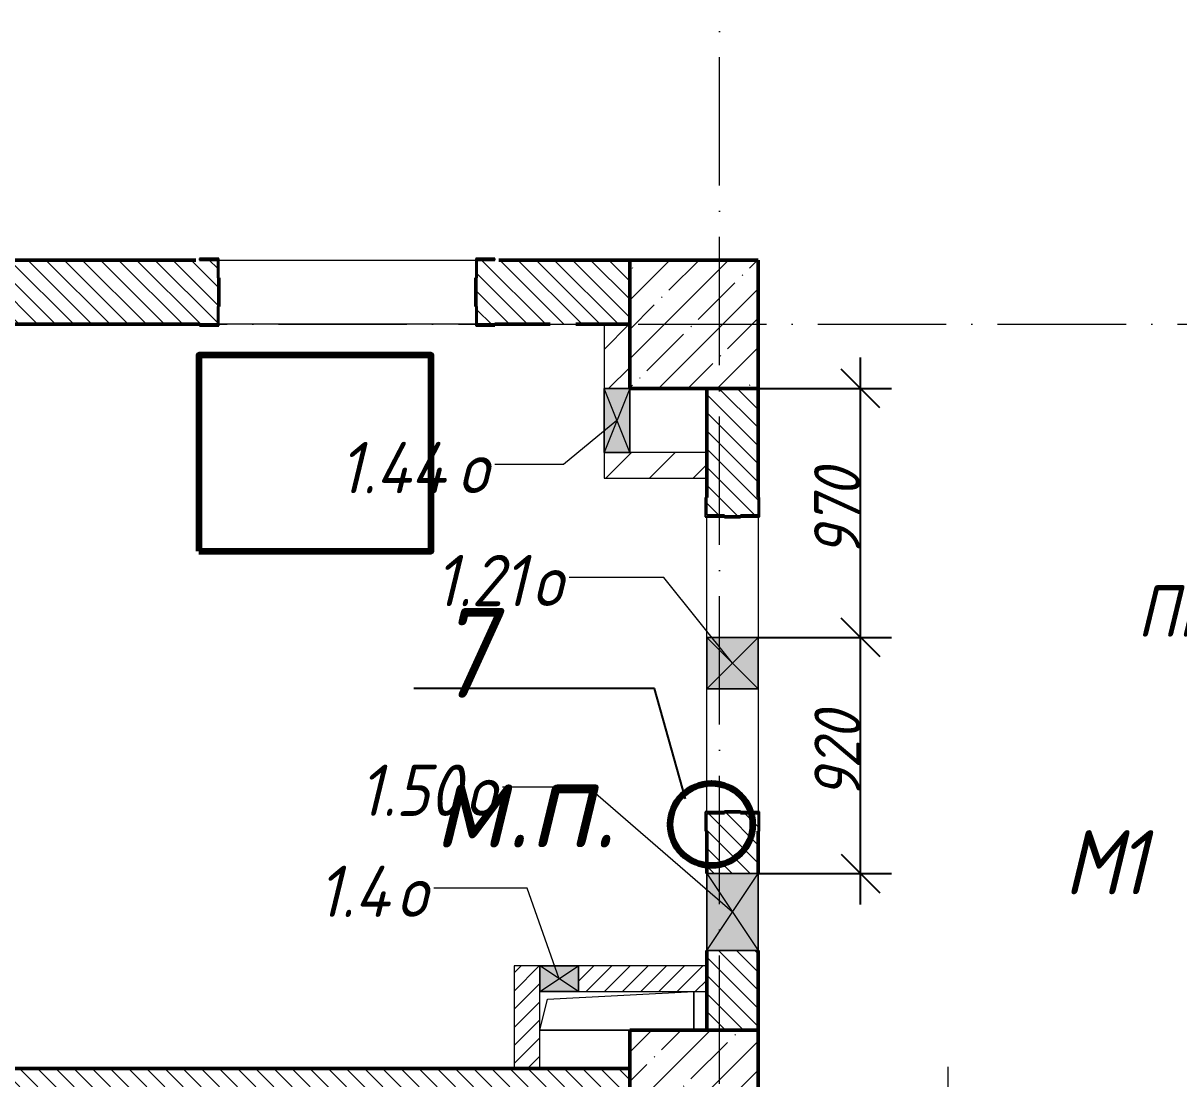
# Model space of a CAD drawing. Header units: millimetres. Extents: x -401725 to 250493, y 305116 to 802890.
# Drawn here: x -173778 to -169276, y 482557 to 486670 of the extents above; entities that cross this region are included whole.
import ezdxf

# ---------------------------------------------------------------- set-up
doc = ezdxf.new("R2010")
doc.units = ezdxf.units.MM
doc.linetypes.add('200_ШТРИХ_ш1п0_6_', pattern=[160, 100, -60])
doc.linetypes.add('50_200_ШТРИХ_1Т_ш5_п1_п1_', pattern=[700, 500, -100, 0, -100])
for name, color, linetype, lineweight in [('20.3) Грунтовка', 1, 'Continuous', 90), ('20.6.4) КР-1 Замена Дм. мон. стяжка', 160, 'Continuous', 140), ('A-____-____-DIMS', 7, 'Continuous', 9), ('A-____-NOTE-TEXT', 7, 'Continuous', 9), ('A-DETL-GENF-OTLN', 7, 'Continuous', 9), ('A-FLOR-____-OTLN', 7, 'Continuous', 9), ('A-GENM-____-IDEN', 7, 'Continuous', 9), ('A-GENM-____-MCUT', 7, 'Continuous', 25), ('A-GENM-____-OTLN', 7, 'Continuous', 9), ('A-GENM-____-OTLN-1', 7, 'Continuous', 25), ('A-GLAZ-____-IDEN', 7, 'Continuous', 9), ('A-GLAZ-____-OTLN', 7, 'Continuous', 9), ('A-WALL-____-MCUT-2', 7, 'Continuous', 50), ('A-WALL-____-PATT-1', 7, 'Continuous', 9), ('A-WALL-FNSH-MCUT-1', 7, 'Continuous', 9), ('I-WALL-____-OTLN', 7, 'Continuous', 9), ('S-COLS-____-MCUT', 7, 'Continuous', 50), ('S-COLS-____-OTLN', 7, 'Continuous', 9), ('S-GRID-____-OTLN-1', 7, '50_200_ШТРИХ_1Т_ш5_п1_п1_', 9)]:
    doc.layers.add(name, color=color, linetype=linetype, lineweight=lineweight)
doc.layers.add('A-DETL-GENF-OTLN-4', color=9, linetype='200_ШТРИХ_ш1п0_6_', lineweight=9, true_color=0x808080)
doc.layers.add('A-DETL-GENF-OTLN-5', color=7, linetype='Continuous', lineweight=5, true_color=0xc0c0c0)
doc.styles.add('ISOCPEUR_I', font='isocpeui.ttf', dxfattribs={"width": 0.9, "height": 2.5})
doc.styles.add('ISOCPEUR_I_10', font='isocpeui.ttf', dxfattribs={"width": 0.9, "height": 180})
doc.styles.add('ISOCPEUR_I_11', font='isocpeui.ttf', dxfattribs={"width": 0.9, "height": 200})
doc.styles.add('ISOCPEUR_I_9', font='isocpeui.ttf', dxfattribs={"width": 0.9, "height": 250})
doc.dimstyles.new('ISO-1_8_0_9К_СРЕДНИЙ_Кладочные_3', dxfattribs={"dimscale": 304.8, "dimtxt": 179.276612, "dimasz": 0.492126, "dimexe": 0.393701, "dimexo": 0, "dimgap": 0, "dimtad": 1, "dimdec": 3, "dimrnd": 0.001, "dimdsep": 46, "dimtxsty": 'ISOCPEUR_I_10', "dimblk1": 'OBLIQUE', "dimblk2": 'OBLIQUE', "dimsah": 1, "dimcen": 0.09, "dimdle": 0.393701, "dimazin": 0, "dimtfac": 1, "dimtdec": 4, "dimtix": 1, "dimtmove": 0, "dimatfit": 3, "dimfxl": 1, "dimtvp": 1, "dimtolj": 1, "dimtzin": 0, "dimarcsym": 2})
pattern_1 = [(135, (-176515.067, 459015.94), (-35.35534, -35.35534), [])]
pattern_2 = [(45, (-176515.07, 459015.94), (-84.8528, 84.8528), [])]
pattern_3 = [(45, (-176515.067, 459015.94), (-35.35534, 35.35534), [])]

# ---------------------------------------------------------------- blocks, each defined once
blk = doc.blocks.new('BSC_Колонна _Прямоугольная - 500х500-V46-АР1_План отверстий 1 этажа в осях 1-64_А-ГГ')
at = {"layer": 'S-COLS-____-OTLN'}
h = blk.add_hatch(dxfattribs=at)
h.set_pattern_fill('FP_78', color=256, style=0, pattern_type=2)
h.set_pattern_definition([(45, (-5350, -26481.04), (-114.0493, 114.0493), []), (45, (-5235.95, -26481.04), (-114.0493, 114.0493), [201.613, -40.323, 3.353, -36.97])])
h.paths.add_polyline_path([(-250, -250), (250, -250), (250, 250), (-250, 250)], flags=0)
at = {"layer": 'S-COLS-____-MCUT'}
for p, q in [((250, 250), (-250, 250)), ((-250, 250), (-250, -250)), ((250, -250), (250, 250)), ((-250, -250), (250, -250))]:
    blk.add_line(p, q, dxfattribs=at)
blk = doc.blocks.new('BSC_Колонна _Прямоугольная - 500х500-V53-АР1_План отверстий 1 этажа в осях 1-64_А-ГГ')
at = {"layer": 'S-COLS-____-OTLN'}
h = blk.add_hatch(dxfattribs=at)
h.set_pattern_fill('FP_85', color=256, style=0, pattern_type=2)
h.set_pattern_definition([(45, (-5350, -23481.04), (-114.0493, 114.0493), []), (45, (-5235.95, -23481.04), (-114.0493, 114.0493), [201.613, -40.323, 3.353, -36.97])])
h.paths.add_polyline_path([(-250, -250), (250, -250), (250, 250), (-250, 250)], flags=0)
at = {"layer": 'S-COLS-____-MCUT'}
for p, q in [((250, 250), (-250, 250)), ((-250, 250), (-250, -250)), ((250, -250), (250, 250)), ((-250, -250), (250, -250))]:
    blk.add_line(p, q, dxfattribs=at)
blk = doc.blocks.new('Фахверк_СКБ_Уголок - 250_3600-27498263-АР1_План отверстий 1 этажа в осях 1-64_А-ГГ')
at = {"layer": 'A-GENM-____-MCUT'}
for p, q in [((200, 181), (125, 181)), ((125, 181), (125, 106)), ((200, 175), (200, 181)), ((131, 106), (131, 175)), ((131, 175), (200, 175)), ((125, 106), (131, 106)), ((131, -6), (125, -6)), ((125, -6), (125, -81)), ((131, -75), (131, -6)), ((125, -81), (200, -81)), ((200, -75), (131, -75)), ((200, -81), (200, -75))]:
    blk.add_line(p, q, dxfattribs=at)
blk = doc.blocks.new('154_Стойка_СКБ_Уголок - СМ-2230_200-28216496-АР1_План отверстий 1 этажа в осях 1-64_А-ГГ')
at = {"layer": 'A-GENM-____-MCUT'}
for p, q in [((125, 156), (125, 81)), ((200, 156), (125, 156)), ((131, 81), (131, 150)), ((131, 150), (200, 150)), ((200, 150), (200, 156)), ((125, 81), (131, 81)), ((131, 19), (125, 19)), ((125, 19), (125, -56)), ((131, -50), (131, 19)), ((125, -56), (200, -56)), ((200, -50), (131, -50)), ((200, -56), (200, -50))]:
    blk.add_line(p, q, dxfattribs=at)
blk = doc.blocks.new('AR_Отверстие прямоугольное _в плите_ - AR_Отверстие прямоугольное _в плите_-30459779-АР1_План отверстий 1 этажа в осях 1-64_А-ГГ')
at = {"layer": 'A-GENM-____-OTLN'}
for p, q in [((-270, 45), (300, 75)), ((300, -75), (300, 75)), ((-300, -75), (-270, 45)), ((-300, -75), (50, -75))]:
    blk.add_line(p, q, dxfattribs=at)
blk = doc.blocks.new('AR_Отверстие прямоугольное _в стене__БезПР - AR_Отверстие прямоугольное _в стене__БезПР-36427648-АР1_План отверстий 1 этажа в осях 1-64_А-ГГ')
at = {"layer": 'A-GLAZ-____-OTLN'}
blk.add_hatch(color=256, dxfattribs=at).paths.add_polyline_path([(125, 50), (-125, 50), (-125, -50), (125, -50)], flags=0)
at = {"layer": 'A-DETL-GENF-OTLN'}
for p, q in [((-125, -50), (-125, 50)), ((-125, 50), (125, 50)), ((125, 50), (-125, -50)), ((-125, 50), (125, -50)), ((125, 50), (-125, 50)), ((-125, 50), (-125, -50)), ((125, 50), (125, -50)), ((125, -50), (125, 50)), ((125, -50), (-125, -50)), ((-125, -50), (125, -50))]:
    blk.add_line(p, q, dxfattribs=at)
at = {"layer": 'A-GLAZ-____-OTLN'}
blk.add_line((125, 50), (-125, 50), dxfattribs=at)
blk = doc.blocks.new('AR_Отверстие прямоугольное _в стене__БезПР - AR_Отверстие прямоугольное _в стене__БезПР-36428316-АР1_План отверстий 1 этажа в осях 1-64_А-ГГ')
at = {"layer": 'A-GLAZ-____-OTLN'}
blk.add_hatch(color=256, dxfattribs=at).paths.add_polyline_path([(-100, -100), (100, -100), (100, 100), (-100, 100)], flags=0)
at = {"layer": 'A-DETL-GENF-OTLN'}
for p, q in [((-100, -100), (-100, 100)), ((-100, 100), (100, 100)), ((100, 100), (-100, -100)), ((-100, 100), (100, -100)), ((100, 100), (-100, 100)), ((-100, 100), (-100, -100)), ((100, 100), (100, -100)), ((100, -100), (100, 100)), ((100, -100), (-100, -100)), ((-100, -100), (100, -100))]:
    blk.add_line(p, q, dxfattribs=at)
blk = doc.blocks.new('AR_Отверстие прямоугольное _в стене__БезПР - AR_Отверстие прямоугольное _в стене__БезПР-36428124-АР1_План отверстий 1 этажа в осях 1-64_А-ГГ')
at = {"layer": 'A-GLAZ-____-OTLN'}
blk.add_hatch(color=256, dxfattribs=at).paths.add_polyline_path([(-75, 50), (-75, -50), (75, -50), (75, 50)], flags=0)
at = {"layer": 'A-DETL-GENF-OTLN'}
for p, q in [((-75, -50), (-75, 50)), ((-75, 50), (75, 50)), ((75, 50), (-75, -50)), ((-75, 50), (75, -50)), ((75, 50), (-75, 50)), ((-75, 50), (-75, -50)), ((75, 50), (75, -50)), ((75, -50), (75, 50)), ((75, -50), (-75, -50)), ((-75, -50), (75, -50))]:
    blk.add_line(p, q, dxfattribs=at)
blk = doc.blocks.new('AR_Отверстие прямоугольное _в стене__БезПР - AR_Отверстие прямоугольное _в стене__БезПР-36429064-АР1_План отверстий 1 этажа в осях 1-64_А-ГГ')
at = {"layer": 'A-GLAZ-____-OTLN'}
blk.add_hatch(color=256, dxfattribs=at).paths.add_polyline_path([(-150, -100), (150, -100), (150, 100), (-150, 100)], flags=0)
at = {"layer": 'A-DETL-GENF-OTLN'}
for p, q in [((-150, -100), (-150, 100)), ((-150, 100), (150, 100)), ((150, 100), (-150, -100)), ((-150, 100), (150, -100)), ((150, 100), (-150, 100)), ((-150, 100), (-150, -100)), ((150, 100), (150, -100)), ((150, -100), (150, 100)), ((150, -100), (-150, -100)), ((-150, -100), (150, -100))]:
    blk.add_line(p, q, dxfattribs=at)
blk = doc.blocks.new('DET_L_Имитация разреза_ISO2-5 - Вправо-36779002-АР1_План отверстий 1 этажа в осях 1-64_А-ГГ')
at = {"layer": 'A-DETL-GENF-OTLN-5'}
blk.add_line((143.1, 0), (2756.9, 0), dxfattribs=at)
blk = doc.blocks.new('_Oblique')
at = {"color": 0, "linetype": 'ByBlock', "lineweight": -2}
blk.add_line((-0.5, -0.5), (0.5, 0.5), dxfattribs=at)
blk = doc.blocks.new('*D13464')
at = {"layer": 'A-____-____-DIMS', "color": 0, "lineweight": -2, "transparency": 16777216}
for p, q in [((-170516, 483237), (-170516, 484397)), ((-170915.1, 484277), (-170396, 484277)), ((-170915.1, 483357), (-170396, 483357))]:
    blk.add_line(p, q, dxfattribs=at)
at = {"layer": 'Defpoints', "color": 0, "transparency": 16777216}
for p in [(-170915.1, 484277), (-170516, 484277), (-170915.1, 483357)]:
    blk.add_point(p, dxfattribs=at)
at = {"layer": 'A-____-____-DIMS', "color": 0, "lineweight": -2, "transparency": 16777216, "xscale": 150, "yscale": 150, "zscale": 150}
for p, rotation in [((-170516, 484277), 90), ((-170516, 483357), 270)]:
    blk.add_blockref('_Oblique', p, dxfattribs=dict(at, rotation=rotation))
at = {"layer": 'A-____-____-DIMS', "color": 0, "transparency": 16777216, "insert": (-170606, 483817), "char_height": 180, "width": 409.578, "attachment_point": 5, "rotation": 90, "style": 'ISOCPEUR_I_10'}
blk.add_mtext('\\A1;920', dxfattribs=at)
blk = doc.blocks.new('*D13465')
at = {"layer": 'A-____-____-DIMS', "color": 0, "lineweight": -2, "transparency": 16777216}
for p, q in [((-170516, 484157), (-170516, 485367)), ((-170915.1, 485247), (-170396, 485247)), ((-170915.1, 484277), (-170396, 484277))]:
    blk.add_line(p, q, dxfattribs=at)
at = {"layer": 'Defpoints', "color": 0, "transparency": 16777216}
for p in [(-170915.1, 485247), (-170516, 485247), (-170915.1, 484277)]:
    blk.add_point(p, dxfattribs=at)
at = {"layer": 'A-____-____-DIMS', "color": 0, "lineweight": -2, "transparency": 16777216, "xscale": 150, "yscale": 150, "zscale": 150}
for p, rotation in [((-170516, 485247), 90), ((-170516, 484277), 270)]:
    blk.add_blockref('_Oblique', p, dxfattribs=dict(at, rotation=rotation))
at = {"layer": 'A-____-____-DIMS', "color": 0, "transparency": 16777216, "insert": (-170607.1, 484762), "char_height": 180, "width": 409.578, "attachment_point": 5, "rotation": 90, "style": 'ISOCPEUR_I_10'}
blk.add_mtext('\\A1;970', dxfattribs=at)

msp = doc.modelspace()

# ---------------------------------------------------------------- hatches: boundary and pattern name
at = {"layer": 'A-WALL-____-PATT-1'}
h = msp.add_hatch(dxfattribs=at)
h.set_pattern_fill('FP_6', color=256, style=0, pattern_type=2)
h.set_pattern_definition(pattern_1)
h.paths.add_polyline_path([(-171415.0675, 485496.983), (-171415.0675, 485746.983), (-172009.0675, 485746.983), (-172009.0675, 485677.983), (-172015.0675, 485677.983), (-172015.0675, 485565.983), (-172009.0675, 485565.983), (-172009.0675, 485496.983), (-171625.0675, 485496.983)], flags=0)
h.paths.add_polyline_path([(-173090.0675, 485496.983), (-173021.0675, 485496.983), (-173021.0675, 485565.983), (-173015.0675, 485565.983), (-173015.0675, 485677.983), (-173021.0675, 485677.983), (-173021.0675, 485746.983), (-175159.0675, 485746.983), (-175159.0675, 485677.983), (-175165.0675, 485677.983), (-175165.0675, 485565.983), (-175159.0675, 485565.983), (-175159.0675, 485496.983), (-173105.0675, 485496.983)], flags=0)
h.paths.add_polyline_path([(-176171.0675, 485496.983), (-176171.0675, 485565.983), (-176165.0675, 485565.983), (-176165.0675, 485677.983), (-176171.0675, 485677.983), (-176171.0675, 485746.983), (-178465.0675, 485746.983), (-178465.0675, 485496.983), (-176240.0675, 485496.983)], flags=0)
h = msp.add_hatch(dxfattribs=at)
h.set_pattern_fill('FP_4', color=256, style=0, pattern_type=2)
h.set_pattern_definition(pattern_2)
h.paths.add_polyline_path([(-171515.0675, 485246.983), (-171415.0675, 485246.983), (-171415.0675, 485496.983), (-171515.0675, 485496.983)], flags=0)
h = msp.add_hatch(dxfattribs=at)
h.set_pattern_fill('FP_6', color=256, style=0, pattern_type=2)
h.set_pattern_definition(pattern_1)
h.paths.add_polyline_path([(-171115.0675, 482746.983), (-170915.0675, 482746.983), (-170915.0675, 483056.983), (-171115.0675, 483056.983)], flags=0)
h.paths.add_polyline_path([(-171046.0675, 483356.983), (-170915.0675, 483356.983), (-170915.0675, 483590.983), (-170984.0675, 483590.983), (-170984.0675, 483596.983), (-171046.0675, 483596.983), (-171046.0675, 483590.983), (-171115.0675, 483590.983), (-171115.0675, 483356.983), (-171058.5969, 483356.983)], flags=0)
h.paths.add_polyline_path([(-170984.0675, 484746.983), (-170984.0675, 484752.983), (-170915.0675, 484752.983), (-170915.0675, 485246.983), (-171115.0675, 485246.983), (-171115.0675, 484752.983), (-171046.0675, 484752.983), (-171046.0675, 484746.983)], flags=0)
h = msp.add_hatch(dxfattribs=at)
h.set_pattern_fill('FP_4', color=256, style=0, pattern_type=2)
h.set_pattern_definition(pattern_2)
h.paths.add_polyline_path([(-171415.0675, 484896.983), (-171115.0675, 484896.983), (-171115.0675, 484996.983), (-171515.0675, 484996.983), (-171515.0675, 484896.983)], flags=0)
h = msp.add_hatch(dxfattribs=at)
h.set_pattern_fill('FP_5', color=256, style=0, pattern_type=2)
h.set_pattern_definition(pattern_3)
h.paths.add_polyline_path([(-171765.0675, 482596.983), (-171765.0675, 482996.983), (-171865.0675, 482996.983), (-171865.0675, 482596.983)], flags=0)
h = msp.add_hatch(dxfattribs=at)
h.set_pattern_fill('FP_5', color=256, style=0, pattern_type=2)
h.set_pattern_definition(pattern_3)
h.paths.add_polyline_path([(-171615.0675, 482896.983), (-171115.0675, 482896.983), (-171115.0675, 482996.983), (-171615.0675, 482996.983)], flags=0)
h = msp.add_hatch(dxfattribs=at)
h.set_pattern_fill('FP_6', color=256, style=0, pattern_type=2)
h.set_pattern_definition(pattern_1)
h.paths.add_polyline_path([(-171415.0675, 482396.983), (-171415.0675, 482596.983), (-174965.0675, 482596.983), (-174965.0675, 482527.983), (-174971.0675, 482527.983), (-174971.0675, 482596.983), (-178465.0675, 482596.983), (-178465.0675, 482396.983), (-174971.0675, 482396.983), (-174971.0675, 482465.983), (-174965.0675, 482465.983), (-174965.0675, 482396.983), (-172995.089, 482396.983)], flags=0)

# ---------------------------------------------------------------- linework, layer by layer
at = {"layer": '20.3) Грунтовка', "color": 18, "lineweight": 25, "true_color": 0x000000}
for p, q in [((-171318.6739, 484078.242), (-172255.3479, 484078.242)), ((-171197.3359, 483648.6715), (-171318.6739, 484078.242))]:
    msp.add_line(p, q, dxfattribs=at)
at = {"layer": '20.3) Грунтовка'}
msp.add_circle((-171096.9016, 483548.228), 160.5004, dxfattribs=at)
at = {"layer": '20.6.4) КР-1 Замена Дм. мон. стяжка'}
msp.add_lwpolyline([(-173093.8065, 484613.5307), (-172188.6351, 484613.5307), (-172188.6351, 485376.1809), (-173093.8065, 485376.1809)], close=True, dxfattribs=at)
at = {"layer": 'A-FLOR-____-OTLN'}
for p, q in [((-171165.0675, 482896.983), (-171165.0675, 482746.983)), ((-171415.0675, 482746.983), (-171765.0675, 482746.983))]:
    msp.add_line(p, q, dxfattribs=at)
at = {"layer": 'A-GLAZ-____-IDEN'}
for p, q in [((-171465.0675, 485121.983), (-171672.8798, 484950.8504)), ((-171672.8798, 484950.8504), (-171940.1938, 484950.8504)), ((-171282.3304, 484510.9842), (-171650.4889, 484510.9842)), ((-171015.0675, 484176.983), (-171282.3304, 484510.9842)), ((-171576.7677, 483693.9306), (-171910.4947, 483693.9306)), ((-171015.0675, 483206.983), (-171576.7677, 483693.9306)), ((-171814.8382, 483300.113), (-172178.1856, 483300.113)), ((-171690.0675, 482946.983), (-171814.8382, 483300.113))]:
    msp.add_line(p, q, dxfattribs=at)
at = {"layer": 'A-WALL-____-MCUT-2'}
for p, q in [((-173105.0675, 485746.983), (-174065.0675, 485746.983)), ((-171415.0675, 485746.983), (-171925.0675, 485746.983)), ((-173015.0675, 485565.983), (-173015.0675, 485677.983)), ((-172015.0675, 485677.983), (-172015.0675, 485565.983)), ((-174775.0675, 485496.983), (-173090.0675, 485496.983)), ((-171940.0675, 485496.983), (-171725.0675, 485496.983)), ((-171625.0675, 485496.983), (-171415.0675, 485496.983)), ((-171115.0675, 485246.983), (-171115.0675, 484821.983)), ((-170915.0675, 484821.983), (-170915.0675, 485246.983)), ((-171046.0675, 484746.983), (-170984.0675, 484746.983)), ((-170984.0675, 483596.983), (-171046.0675, 483596.983)), ((-171115.0675, 483521.983), (-171115.0675, 483356.983)), ((-170915.0675, 483356.983), (-170915.0675, 483521.983)), ((-171115.0675, 483056.983), (-171115.0675, 482746.983)), ((-170915.0675, 482746.983), (-170915.0675, 483056.983)), ((-171415.0675, 482596.983), (-174965.0675, 482596.983))]:
    msp.add_line(p, q, dxfattribs=at)
at = {"layer": 'A-WALL-FNSH-MCUT-1'}
for p, q in [((-171515.0675, 485496.983), (-171515.0675, 485246.983)), ((-171515.0675, 484996.983), (-171515.0675, 484896.983)), ((-171115.0675, 484996.983), (-171415.0675, 484996.983)), ((-171515.0675, 484896.983), (-171115.0675, 484896.983)), ((-171765.0675, 482996.983), (-171865.0675, 482996.983)), ((-171865.0675, 482996.983), (-171865.0675, 482596.983)), ((-171115.0675, 482996.983), (-171615.0675, 482996.983)), ((-171765.0675, 482596.983), (-171765.0675, 482896.983)), ((-171615.0675, 482896.983), (-171115.0675, 482896.983))]:
    msp.add_line(p, q, dxfattribs=at)
at = {"layer": 'I-WALL-____-OTLN'}
for p, q in [((-173015.0675, 485746.983), (-172015.0675, 485746.983)), ((-172015.0675, 485496.983), (-173015.0675, 485496.983)), ((-171115.0675, 484276.983), (-171115.0675, 484746.983)), ((-170915.0675, 484746.983), (-170915.0675, 484276.983)), ((-171115.0675, 483596.983), (-171115.0675, 484076.983)), ((-170915.0675, 484076.983), (-170915.0675, 483596.983))]:
    msp.add_line(p, q, dxfattribs=at)
at = {"layer": 'S-GRID-____-OTLN-1'}
for p, q in [((-171065.0675, 454533.3346), (-171065.0675, 508896.9006)), ((-181183.8377, 485496.983), (-149807.3283, 485496.983))]:
    msp.add_line(p, q, dxfattribs=at)

# ---------------------------------------------------------------- block references
at = {"layer": 'A-DETL-GENF-OTLN-4', "rotation": 90.00000000000134}
msp.add_blockref('DET_L_Имитация разреза_ISO2-5 - Вправо-36779002-АР1_План отверстий 1 этажа в осях 1-64_А-ГГ', (-170175.0675, 479846.983), dxfattribs=at)
at = {"layer": 'A-GENM-____-OTLN'}
msp.add_blockref('AR_Отверстие прямоугольное _в плите_ - AR_Отверстие прямоугольное _в плите_-30459779-АР1_План отверстий 1 этажа в осях 1-64_А-ГГ', (-171465.0675, 482821.983), dxfattribs=at)
at = {"layer": 'A-GENM-____-OTLN-1'}
for name, p, rotation in [('Фахверк_СКБ_Уголок - 250_3600-27498263-АР1_План отверстий 1 этажа в осях 1-64_А-ГГ', (-172890.0675, 485671.983), 180), ('154_Стойка_СКБ_Уголок - СМ-2230_200-28216496-АР1_План отверстий 1 этажа в осях 1-64_А-ГГ', (-170965.0675, 484621.983), 89.99999999999991), ('154_Стойка_СКБ_Уголок - СМ-2230_200-28216496-АР1_План отверстий 1 этажа в осях 1-64_А-ГГ', (-171065.0675, 483721.983), 269.9999999999999)]:
    msp.add_blockref(name, p, dxfattribs=dict(at, rotation=rotation))
msp.add_blockref('Фахверк_СКБ_Уголок - 250_3600-27498263-АР1_План отверстий 1 этажа в осях 1-64_А-ГГ', (-172140.0675, 485571.983), dxfattribs=at)
at = {"layer": 'A-GLAZ-____-OTLN'}
for name, p, rotation in [('AR_Отверстие прямоугольное _в стене__БезПР - AR_Отверстие прямоугольное _в стене__БезПР-36427648-АР1_План отверстий 1 этажа в осях 1-64_А-ГГ', (-171465.0675, 485121.983), 269.9999999999998), ('AR_Отверстие прямоугольное _в стене__БезПР - AR_Отверстие прямоугольное _в стене__БезПР-36428316-АР1_План отверстий 1 этажа в осях 1-64_А-ГГ', (-171015.0675, 484176.983), 89.99999999999991), ('AR_Отверстие прямоугольное _в стене__БезПР - AR_Отверстие прямоугольное _в стене__БезПР-36429064-АР1_План отверстий 1 этажа в осях 1-64_А-ГГ', (-171015.0675, 483206.983), 89.99999999999991), ('AR_Отверстие прямоугольное _в стене__БезПР - AR_Отверстие прямоугольное _в стене__БезПР-36428124-АР1_План отверстий 1 этажа в осях 1-64_А-ГГ', (-171690.0675, 482946.983), 180)]:
    msp.add_blockref(name, p, dxfattribs=dict(at, rotation=rotation))
at = {"layer": 'S-COLS-____-OTLN'}
for name, p in [('BSC_Колонна _Прямоугольная - 500х500-V46-АР1_План отверстий 1 этажа в осях 1-64_А-ГГ', (-171165.0675, 485496.983)), ('BSC_Колонна _Прямоугольная - 500х500-V53-АР1_План отверстий 1 этажа в осях 1-64_А-ГГ', (-171165.0675, 482496.983))]:
    msp.add_blockref(name, p, dxfattribs=at)

# ---------------------------------------------------------------- texts
at = {"layer": '20.3) Грунтовка', "insert": (-172175.9829, 484392.0785), "char_height": 350, "width": 692.658, "attachment_point": 1, "style": 'ISOCPEUR_I_11'}
msp.add_mtext('7 м.п.', dxfattribs=at)
at = {"layer": 'A-____-NOTE-TEXT', "char_height": 250, "attachment_point": 1, "style": 'ISOCPEUR_I'}
for s, insert, width in [('\\fISOCPEUR|b0|i1|c204|p34|;\\W.9;М', (-169722.6771, 483526.0495), 252.531562), ('\\fISOCPEUR|b0|i1|c204|p34|;\\W.9;1', (-169514.3177, 483526.0495), 144.30375)]:
    msp.add_mtext(s, dxfattribs=dict(at, insert=insert, width=width))
at = {"layer": 'A-GENM-____-IDEN', "insert": (-169439.2189, 484479.4665), "char_height": 200, "width": 562.784625, "attachment_point": 1, "style": 'ISOCPEUR_I_9'}
msp.add_mtext('ПРО', dxfattribs=at)
at = {"layer": 'A-GLAZ-____-IDEN', "char_height": 200, "attachment_point": 1, "style": 'ISOCPEUR_I_9'}
for s, insert, width in [('1.44', (-172547.3463, 485038.465), 562.784625), ('\\fISOCPEUR|b0|i1|c204|p34|;\\W.9;о', (-172083.0026, 485038.465), 158.734125), ('1.21', (-172174.8475, 484598.5988), 461.772), ('\\fISOCPEUR|b0|i1|c204|p34|;\\W.9;о', (-171793.8475, 484598.5988), 158.734125), ('1.50', (-172469.9463, 483781.5452), 505.063125), ('\\fISOCPEUR|b0|i1|c204|p34|;\\W.9;о', (-172053.2276, 483781.5452), 158.734125), ('1.4', (-172630.5376, 483387.7276), 375.18975), ('\\fISOCPEUR|b0|i1|c204|p34|;\\W.9;о', (-172320.9751, 483387.7276), 158.734125)]:
    msp.add_mtext(s, dxfattribs=dict(at, insert=insert, width=width))

# ---------------------------------------------------------------- dimensions: what is measured, and where the dimension line sits
at = {"layer": 'A-____-____-DIMS'}
for base, p1, p2, override, picture, middle in [((-170515.9768, 485246.983), (-170915.0675, 484276.983), (-170915.0675, 485246.983), {"dimpost": '<>', "dimfxl": 970}, '*D13465', (-170607.1359, 484761.983)), ((-170515.9768, 484276.983), (-170915.0675, 483356.983), (-170915.0675, 484276.983), {"dimpost": '<>', "dimfxl": 920}, '*D13464', (-170605.9768, 483816.983))]:
    dim = msp.add_linear_dim(base=base, p1=p1, p2=p2, angle=90, dimstyle='ISO-1_8_0_9К_СРЕДНИЙ_Кладочные_3', override=override, dxfattribs=at)
    dim.commit()
    dim.dimension.update_dxf_attribs({"geometry": picture, "text_midpoint": middle})

doc.saveas('drawing.dxf')
